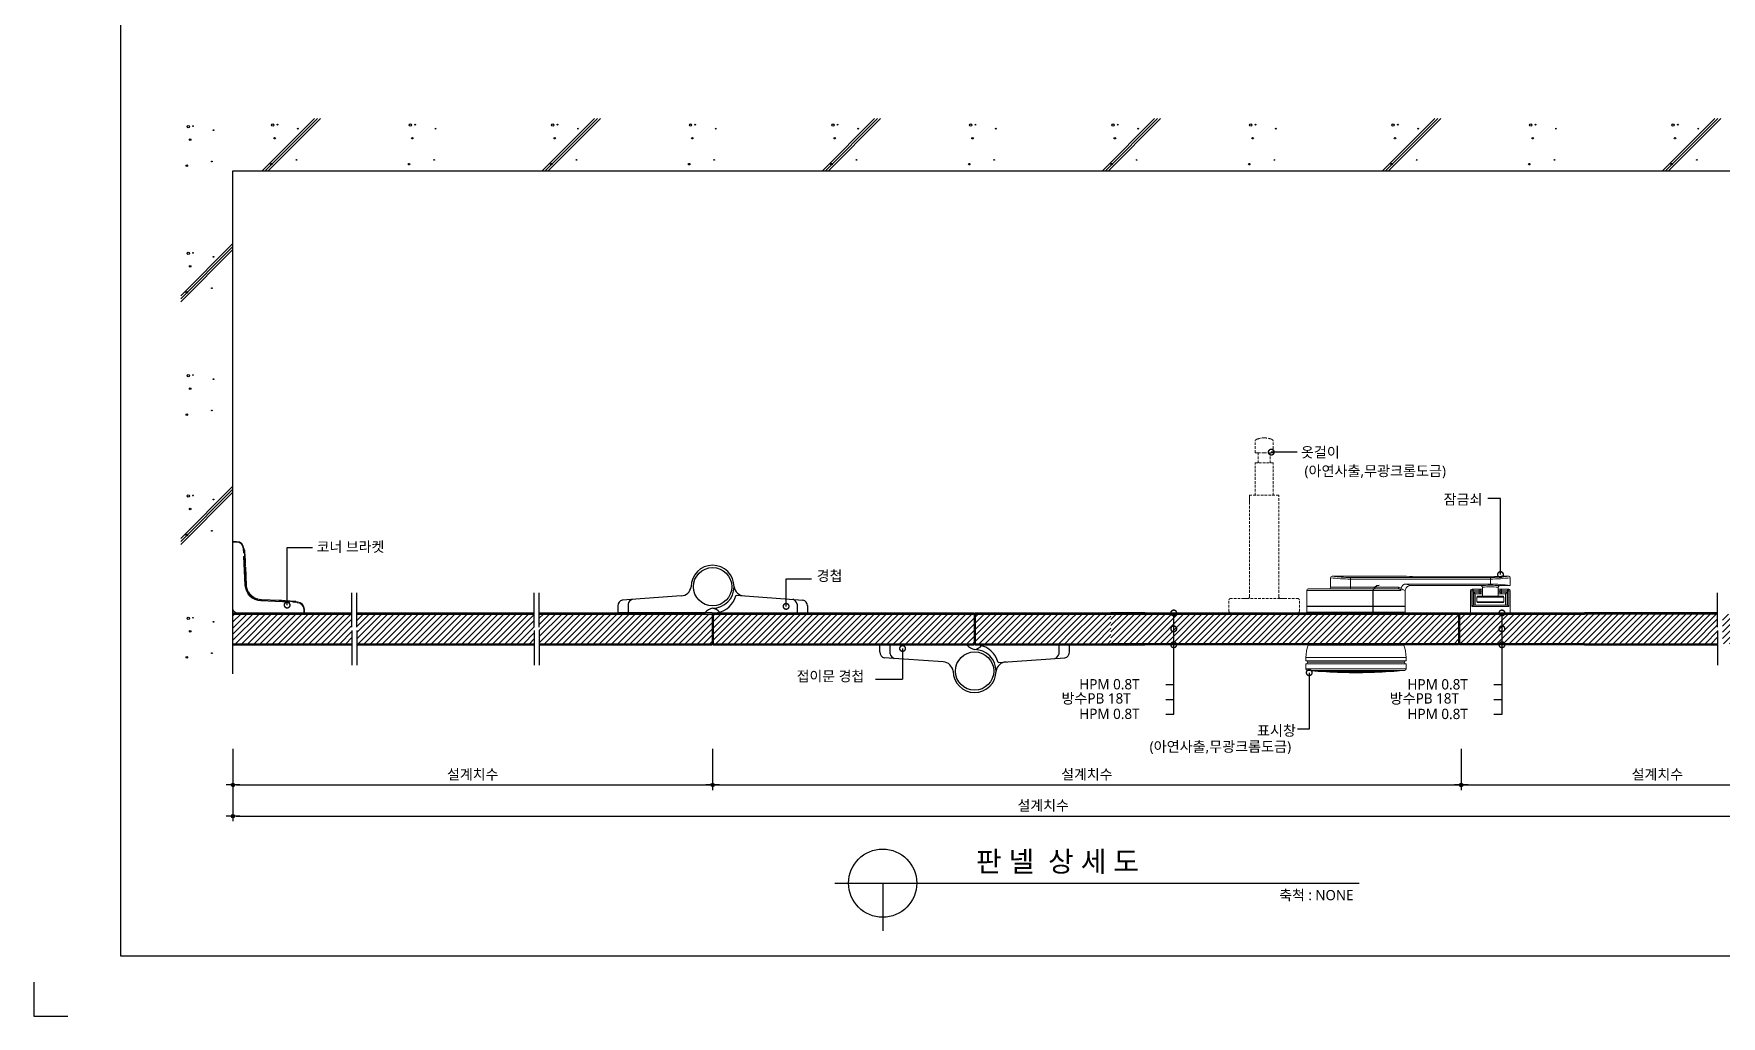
# Model space of a CAD drawing. Extents: x -256 to 8104, y -176 to 5714.
# Drawn here: x -256 to 4694, y -176 to 2705 of the extents above; entities that cross this region are included whole.
import ezdxf
from ezdxf.enums import TextEntityAlignment as Align

# ---------------------------------------------------------------- set-up
doc = ezdxf.new("R2010")
doc.units = 0
doc.header["$LTSCALE"] = 30
doc.linetypes.add('HIDDEN', pattern=[0.375, 0.25, -0.125])
doc.layers.get('0').update_dxf_attribs({"linetype": 'CONTINUOUS'})
doc.layers.get('DEFPOINTS').update_dxf_attribs({"linetype": 'CONTINUOUS'})
for name, color, linetype in [('02---제품선', 4, 'CONTINUOUS'), ('C', 2, 'CONTINUOUS'), ('DIM', 7, 'CONTINUOUS'), ('HID', 9, 'HIDDEN'), ('TIT', 3, 'CONTINUOUS'), ('경첩', 4, 'CONTINUOUS'), ('문자', 3, 'CONTINUOUS'), ('부자재', 4, 'CONTINUOUS'), ('잠금쇠(회전형)', 4, 'CONTINUOUS'), ('치수', 1, 'CONTINUOUS'), ('판넬', 2, 'CONTINUOUS'), ('해치', 8, 'CONTINUOUS')]:
    doc.layers.add(name, color=color, linetype=linetype)
doc.styles.add('돋움', font='malgun.ttf')
doc.dimstyles.new('10', dxfattribs={"dimscale": 10, "dimtxt": 3, "dimasz": 1, "dimexe": 1.5, "dimexo": 2, "dimgap": 1, "dimtad": 1, "dimdec": 0, "dimlunit": 6, "dimtxsty": '돋움', "dimblk": 'DIMDOT', "dimcen": -1, "dimdle": 1.5, "dimclrt": 3, "dimazin": 3, "dimtfac": 1, "dimtdec": 0, "dimtix": 1, "dimtmove": 2, "dimatfit": 3, "dimldrblk": 'DIMDOT', "dimarcsym": 0})
pattern_1 = [(45, (-8325.086, -147.353), (-8.980256, 8.980256), [])]
pattern_2 = [(45, (-8473.46, -213.721), (-8.980256, 8.980256), [])]

# ---------------------------------------------------------------- blocks, each defined once
blk = doc.blocks.new('DIMDOT')
at = {"linetype": 'Continuous'}
blk.add_line((-2, 0), (2, 0), dxfattribs=at)
for radius in [0.5, 0.25]:
    blk.add_circle((0, 0), radius, dxfattribs=at)
blk = doc.blocks.new('*D28')
at = {"layer": 'DEFPOINTS', "color": 0}
for p in [(328.3, 628.2), (1735.4, 628.2), (1735.4, 502.4)]:
    blk.add_point(p, dxfattribs=at)
at = {"layer": 'DIM', "color": 0, "lineweight": -2, "ltscale": 10}
for p, q in [((328.3, 608.2), (328.3, 487.4)), ((1735.4, 608.2), (1735.4, 487.4)), ((338.3, 502.4), (1725.4, 502.4))]:
    blk.add_line(p, q, dxfattribs=at)
at = {"layer": 'DIM', "color": 0, "lineweight": -2, "xscale": 10, "yscale": 10, "zscale": 10, "rotation": 180}
blk.add_blockref('DIMDOT', (328.3, 502.4), dxfattribs=at)
at = {"layer": 'DIM', "color": 0, "lineweight": -2, "xscale": 10, "yscale": 10, "zscale": 10}
blk.add_blockref('DIMDOT', (1735.4, 502.4), dxfattribs=at)
at = {"layer": 'DIM', "color": 3, "insert": (1031.9, 532.1), "char_height": 30, "attachment_point": 5, "style": '돋움'}
blk.add_mtext('설계치수', dxfattribs=at)
blk = doc.blocks.new('*D29')
at = {"layer": 'DEFPOINTS', "color": 0}
for p in [(328.3, 628.2), (5082.2, 628.2), (5082.2, 411)]:
    blk.add_point(p, dxfattribs=at)
at = {"layer": 'DIM', "color": 0, "lineweight": -2, "ltscale": 10}
for p, q in [((328.3, 608.2), (328.3, 396)), ((5082.2, 608.2), (5082.2, 396)), ((338.3, 411), (5072.2, 411))]:
    blk.add_line(p, q, dxfattribs=at)
at = {"layer": 'DIM', "color": 0, "lineweight": -2, "xscale": 10, "yscale": 10, "zscale": 10, "rotation": 180}
blk.add_blockref('DIMDOT', (328.3, 411), dxfattribs=at)
at = {"layer": 'DIM', "color": 0, "lineweight": -2, "xscale": 10, "yscale": 10, "zscale": 10}
blk.add_blockref('DIMDOT', (5082.2, 411), dxfattribs=at)
at = {"layer": 'DIM', "color": 3, "insert": (2705.3, 440.7), "char_height": 30, "attachment_point": 5, "style": '돋움'}
blk.add_mtext('설계치수', dxfattribs=at)
blk = doc.blocks.new('_DOTSMALL')
at = {"color": 0, "linetype": 'ByBlock', "const_width": 0.5}
blk.add_lwpolyline([(-0.0625, 0, 1), (0.0625, 0, 1)], format="xyb", close=True, dxfattribs=at)
blk = doc.blocks.new('A$C63EC304E')
at = {"layer": '치수', "color": 1, "xscale": 2.5, "yscale": 2.5, "zscale": 2.5, "rotation": 234.3098741996962}
blk.add_blockref('_DOTSMALL', (0.31, 0.31), dxfattribs=at)
blk = doc.blocks.new('A$C2BC9653E')
at = {"layer": '치수', "xscale": 0.3333333333333333, "yscale": 0.3333333333333333, "zscale": 0.3333333333333333}
blk.add_blockref('A$C63EC304E', (0, 0), dxfattribs=at)
blk = doc.blocks.new('A$C7FC71301')
at = {"layer": '치수', "rotation": 180}
blk.add_blockref('A$C2BC9653E', (0.21, 0.21), dxfattribs=at)
blk = doc.blocks.new('A$C4A20372B')
at = {"layer": '치수'}
blk.add_blockref('A$C7FC71301', (0, 0), dxfattribs=at)
blk = doc.blocks.new('A$C566469F5')
at = {"layer": '치수'}
blk.add_blockref('A$C4A20372B', (0, 0), dxfattribs=at)
blk = doc.blocks.new('A$C7E317CD4')
at = {"layer": '해치', "xscale": 2, "yscale": 2, "zscale": 2}
blk.add_blockref('A$C566469F5', (0, 0), dxfattribs=at)
blk = doc.blocks.new('A$C601D7F27')
at = {"layer": '치수'}
blk.add_blockref('A$C7E317CD4', (0, 0), dxfattribs=at)
blk = doc.blocks.new('A$C38802C08')
at = {"layer": '치수'}
blk.add_blockref('A$C601D7F27', (0, 0), dxfattribs=at)
blk = doc.blocks.new('*D30')
at = {"layer": 'DEFPOINTS', "color": 0}
for p in [(3931.4, 628.2), (5082.2, 628.2), (5082.2, 502.4)]:
    blk.add_point(p, dxfattribs=at)
at = {"layer": 'DIM', "color": 0, "lineweight": -2, "ltscale": 10}
for p, q in [((3931.4, 608.2), (3931.4, 487.4)), ((5082.2, 608.2), (5082.2, 487.4)), ((3941.4, 502.4), (5072.2, 502.4))]:
    blk.add_line(p, q, dxfattribs=at)
at = {"layer": 'DIM', "color": 0, "lineweight": -2, "xscale": 10, "yscale": 10, "zscale": 10, "rotation": 180}
blk.add_blockref('DIMDOT', (3931.4, 502.4), dxfattribs=at)
at = {"layer": 'DIM', "color": 0, "lineweight": -2, "xscale": 10, "yscale": 10, "zscale": 10}
blk.add_blockref('DIMDOT', (5082.2, 502.4), dxfattribs=at)
at = {"layer": 'DIM', "color": 3, "insert": (4506.8, 532.1), "char_height": 30, "attachment_point": 5, "style": '돋움'}
blk.add_mtext('설계치수', dxfattribs=at)
blk = doc.blocks.new('*D31')
at = {"layer": 'DEFPOINTS', "color": 0}
for p in [(1735.4, 628.2), (3931.4, 628.2), (3931.4, 502.4)]:
    blk.add_point(p, dxfattribs=at)
at = {"layer": 'DIM', "color": 0, "lineweight": -2, "ltscale": 10}
for p, q in [((1735.4, 608.2), (1735.4, 487.4)), ((3931.4, 608.2), (3931.4, 487.4)), ((1745.4, 502.4), (3921.4, 502.4))]:
    blk.add_line(p, q, dxfattribs=at)
at = {"layer": 'DIM', "color": 0, "lineweight": -2, "xscale": 10, "yscale": 10, "zscale": 10, "rotation": 180}
blk.add_blockref('DIMDOT', (1735.4, 502.4), dxfattribs=at)
at = {"layer": 'DIM', "color": 0, "lineweight": -2, "xscale": 10, "yscale": 10, "zscale": 10}
blk.add_blockref('DIMDOT', (3931.4, 502.4), dxfattribs=at)
at = {"layer": 'DIM', "color": 3, "insert": (2833.4, 532.1), "char_height": 30, "attachment_point": 5, "style": '돋움'}
blk.add_mtext('설계치수', dxfattribs=at)
blk = doc.blocks.new('A$C06B31977')
for p, q in [((1.26, 11.06), (1.26, 21.17)), ((1.26, 10.11), (1.26, 0))]:
    blk.add_line(p, q)
blk = doc.blocks.new('FOLDING_01')
at = {"layer": '해치', "transparency": 33554687}
h = blk.add_hatch(dxfattribs=at)
h.set_pattern_fill('ANSI31', color=256, scale=4, style=0)
h.set_pattern_definition(pattern_1)
h.paths.add_polyline_path([(677.3, 955.2), (677.3, 964.7), (677.3, 1003.5), (328.3, 1003.5), (328.3, 916.8), (677.3, 916.8)])
h.paths.add_polyline_path([(692, 955.2), (692, 964.7), (692, 1003.5), (1212.4, 1003.5), (1212.4, 955.2), (1212.4, 916.8), (692, 916.8)])
h = blk.add_hatch(dxfattribs=at)
h.set_pattern_fill('ANSI31', color=256, scale=4)
h.set_pattern_definition(pattern_2)
h.paths.add_polyline_path([(1733.9, 916.8), (1733.9, 1003.5), (1227, 1003.5), (1227, 916.8)])
h = blk.add_hatch(dxfattribs=at)
h.set_pattern_fill('ANSI31', color=256, scale=4)
h.set_pattern_definition(pattern_2)
h.paths.add_polyline_path([(1736.9, 1003.5), (2502.5, 1003.5), (2502.5, 916.8), (1736.9, 916.8)])
h = blk.add_hatch(dxfattribs=at)
h.set_pattern_fill('ANSI31', color=256, scale=4)
h.set_pattern_definition(pattern_2)
h.paths.add_polyline_path([(2505.5, 1003.5), (2788.4, 1003.5), (2788.4, 916.8), (2505.5, 916.8)])
h = blk.add_hatch(dxfattribs=at)
h.set_pattern_fill('ANSI31', color=256, scale=4)
h.set_pattern_definition(pattern_2)
h.paths.add_polyline_path([(2903.7, 1003.5), (2788.4, 1003.5), (2788.4, 962.2, -0.610943), (2790.1, 958.9, -0.241509), (2788.4, 958), (2788.4, 916.8), (2903.7, 916.8)])
h = blk.add_hatch(dxfattribs=at)
h.set_pattern_fill('ANSI31', color=256, scale=4)
h.set_pattern_definition(pattern_1)
h.paths.add_polyline_path([(3923.4, 916.8), (3923.4, 1003.5), (3003.3, 1003.5), (2903.7, 1003.5), (2903.7, 964.7), (2903.7, 955.2), (2903.7, 916.8), (3003.3, 916.8)])
h = blk.add_hatch(dxfattribs=at)
h.set_pattern_fill('ANSI31', color=256, scale=4, style=0)
h.set_pattern_definition(pattern_1)
h.paths.add_polyline_path([(4698.3, 955.2), (4698.3, 964.7), (4698.3, 1003.5), (5082.2, 1003.5), (5082.2, 916.8), (4698.3, 916.8)])
edge = h.paths.add_edge_path()
edge.add_line((4683.7, 955.2), (4683.7, 964.7))
edge.add_line((4683.7, 964.7), (4683.7, 1003.5))
edge.add_line((4683.7, 1003.5), (4051.2, 1003.5))
edge.add_line((4051.2, 1003.5), (4051.2, 962.2))
edge.add_arc((4051.2, 960.1), 2.08, -35.6901, 90, ccw=False)
edge.add_arc((4051.2, 960.1), 2.08, 270, 324.3099, ccw=False)
edge.add_line((4051.2, 958), (4051.2, 916.8))
edge.add_line((4051.2, 916.8), (4683.7, 916.8))
edge.add_line((4683.7, 916.8), (4683.7, 955.2))
h.paths.add_polyline_path([(3926.4, 1003.5), (3926.4, 916.8), (4051.2, 916.8), (4051.2, 958, -0.610943), (4049.5, 961.3, -0.241509), (4051.2, 962.2), (4051.2, 1003.5)])
h.paths.add_polyline_path([(5499.9, 1003.5), (5082.2, 1003.5), (5082.2, 916.8), (5499.9, 916.8)])
for p, q in [((328.3, 2303.8), (5499.9, 2303.8)), ((328.3, 828.8), (328.3, 2303.8))]:
    blk.add_line(p, q)
at = {"color": 2}
for p, q in [((1733.9, 1006.8), (1733.9, 913.5)), ((1736.9, 1006.8), (1736.9, 913.5)), ((2502.5, 1006.8), (2502.5, 913.5)), ((2505.5, 1006.8), (2505.5, 913.5)), ((3923.4, 1006.8), (3923.4, 913.5)), ((3926.4, 1006.8), (3926.4, 913.5)), ((-255.9, -75.8), (-255.9, -175.8)), ((-255.9, -75.8), (-255.9, -175.8)), ((-255.9, -75.8), (-255.9, -175.8)), ((-255.9, -75.8), (-255.9, -175.8)), ((-255.9, -175.8), (-155.9, -175.8))]:
    blk.add_line(p, q, dxfattribs=at)
for points in [[(-0.7, 5538.4), (7251.6, 5538.4), (7251.6, 0.1), (-0.7, 0.1)], [(-0.7, 5538.4), (7251.6, 5538.4), (7251.6, 0.1), (-0.7, 0.1)], [(-0.7, 5538.4), (7981.2, 5538.4), (7981.2, 0.1), (-0.7, 0.1)]]:
    blk.add_lwpolyline(points, close=True, dxfattribs=at)
at = {"layer": '02---제품선'}
blk.add_line((3672.1, 1068.8), (3672.1, 1006.8), dxfattribs=at)
blk.add_arc((3690.8, 1068.8), 18.6, 90, 180, dxfattribs=at)
at = {"layer": 'C'}
for p, q in [((328.3, 1003.5), (677.3, 1003.5)), ((692, 1003.5), (1212.4, 1003.5)), ((1227, 1003.5), (1733.9, 1003.5)), ((1736.9, 1003.5), (2502.5, 1003.5)), ((2505.5, 1003.5), (2903.7, 1003.5)), ((2903.7, 1003.5), (3923.4, 1003.5)), ((3003.3, 1003.5), (2903.7, 1003.5)), ((3926.4, 1003.5), (4293.4, 1003.5)), ((4683.7, 1003.5), (4293.4, 1003.5)), ((328.3, 916.8), (677.3, 916.8)), ((692, 916.8), (1212.4, 916.8)), ((1227, 916.8), (1733.9, 916.8)), ((1736.9, 916.8), (2502.5, 916.8)), ((1736.9, 916.8), (1751.7, 916.8)), ((2505.5, 916.8), (2903.7, 916.8)), ((3923.4, 916.8), (2903.7, 916.8)), ((2903.7, 916.8), (3003.3, 916.8)), ((4293.4, 916.8), (3926.4, 916.8)), ((4293.4, 916.8), (4683.7, 916.8))]:
    blk.add_line(p, q, dxfattribs=at)
at = {"layer": 'HID', "lineweight": 15}
for p, q in [((3327.5, 1476.9), (3327.5, 1512.5)), ((3379.4, 1476.9), (3379.4, 1512.5)), ((3327.5, 1476.9), (3335.4, 1476.9)), ((3327.5, 1352.1), (3327.5, 1447.1)), ((3379.4, 1447.1), (3327.5, 1447.1)), ((3335.4, 1476.9), (3353.4, 1476.9)), ((3335.4, 1476.9), (3335.4, 1447.1)), ((3371.5, 1476.9), (3353.4, 1476.9)), ((3379.4, 1476.9), (3371.5, 1476.9)), ((3371.5, 1476.9), (3371.5, 1447.1)), ((3379.4, 1352.1), (3379.4, 1447.1)), ((3396.1, 1352.1), (3310.8, 1352.1)), ((3310.8, 1328.4), (3310.8, 1352.1)), ((3310.8, 1054.5), (3310.8, 1352.1)), ((3396.1, 1054.5), (3396.1, 1352.1)), ((3250.2, 1011.8), (3250.2, 1044.5)), ((3305.8, 1049.5), (3255.2, 1049.5)), ((3411.1, 1049.5), (3295.8, 1049.5)), ((3401.1, 1049.5), (3451.7, 1049.5)), ((3456.7, 1011.8), (3456.7, 1044.5)), ((3451.7, 1006.8), (3255.2, 1006.8))]:
    blk.add_line(p, q, dxfattribs=at)
for centre, radius, start, end in [((3336.2, 1507.2), 10.2, 101.3021, 148.9655), ((3358.4, 1435.1), 85.6, 93.3455, 106.4545), ((3348.4, 1435.1), 85.6, 73.5455, 86.6545), ((3370.7, 1507.2), 10.2, 31.0345, 78.6979), ((3255.2, 1044.5), 5, 90, 180), ((3305.8, 1054.5), 5, 270, 0), ((3401.1, 1054.5), 5, 180, 270), ((3451.7, 1044.5), 5, 0, 90), ((3255.2, 1011.8), 5, 180, 270), ((3451.7, 1011.8), 5, 270, 0)]:
    blk.add_arc(centre, radius, start, end, dxfattribs=at)
at = {"layer": 'TIT', "color": 7}
for p, q in [((2094.4, 214.6), (3632.2, 214.6)), ((2234.4, 214.6), (2234.4, 74.6))]:
    blk.add_line(p, q, dxfattribs=at)
blk.add_circle((2234.4, 214.6), 100, dxfattribs=at)
at = {"layer": '경첩', "color": 4, "linetype": 'Continuous', "lineweight": 15}
for p, q in [((328.3, 1216.8), (339, 1216.8)), ((328.3, 1214.5), (328.3, 1216.8)), ((328.3, 1194.4), (328.3, 1214.5)), ((339, 1214.5), (328.3, 1214.5)), ((328.3, 1191.1), (328.3, 1193.5)), ((328.3, 1191.1), (328.3, 1020.8)), ((339, 1214.5), (339, 1216.8)), ((359.2, 1182.3), (358.5, 1195.8)), ((360.9, 1195.9), (362, 1172.6)), ((362.7, 1191.3), (361.2, 1189.8)), ((363.6, 1088.7), (359.6, 1172.4)), ((363.7, 1185.7), (361.4, 1183.5)), ((362, 1172.6), (365.9, 1088.8)), ((364.9, 1160.5), (362.6, 1158.3)), ((365.2, 1154.2), (362.9, 1152)), ((365.3, 1151), (363.1, 1148.8)), ((365.6, 1144.7), (363.4, 1142.5)), ((365.8, 1141.6), (363.5, 1139.4)), ((363.7, 1185.7), (364.9, 1160.5)), ((365.3, 1151), (365.6, 1144.7)), ((365.8, 1141.6), (367, 1114.8)), ((367, 1114.8), (364.8, 1112.6)), ((367, 1114.7), (364.8, 1112.5)), ((367.2, 1110.8), (365, 1108.6)), ((367.3, 1108.6), (365.1, 1106.3)), ((367.7, 1100), (365.5, 1097.7)), ((367.8, 1099), (365.5, 1096.8)), ((367.9, 1095.9), (365.7, 1093.7)), ((368, 1095), (365.7, 1092.7)), ((367, 1114.7), (367.2, 1110.8)), ((367.3, 1108.6), (367.7, 1100)), ((367.7, 1100), (367.8, 1099)), ((367.8, 1099), (367.9, 1095.9)), ((367.9, 1095.9), (368, 1095)), ((368, 1095), (368.2, 1088.9)), ((368.4, 1086.4), (366.3, 1084.4)), ((368.7, 1084.4), (366.7, 1082.3)), ((369.4, 1080.9), (367.4, 1079)), ((367.5, 1078.9), (369.4, 1080.9)), ((370.8, 1076), (369, 1074.2)), ((372.3, 1072.3), (370.6, 1070.5)), ((373.4, 1070.1), (371.7, 1068.4)), ((375.9, 1066), (374.3, 1064.3)), ((377.3, 1064.1), (375.7, 1062.4)), ((387.5, 1054.4), (385.8, 1052.7)), ((389.5, 1053.1), (387.8, 1051.4)), ((393.8, 1050.8), (392, 1049.1)), ((396.1, 1049.8), (394.3, 1048)), ((401.1, 1048.2), (399.2, 1046.3)), ((494, 1038.1), (410.2, 1042.1)), ((410.3, 1044.4), (494.1, 1040.4)), ((410.4, 1046.7), (412.7, 1046.6)), ((410.5, 1046.7), (466.3, 1044.1)), ((412.7, 1046.6), (410.5, 1044.4)), ((466.3, 1044.1), (464, 1041.9)), ((472.6, 1043.8), (470.3, 1041.6)), ((475.7, 1043.6), (473.5, 1041.4)), ((482, 1043.3), (479.8, 1041.1)), ((482, 1043.3), (512, 1041.9)), ((494.1, 1040.4), (517.4, 1039.3)), ((512.8, 1041.1), (511.3, 1039.6)), ((512.8, 1041.1), (512, 1041.9)), ((342.3, 1006.8), (512.6, 1006.8)), ((517.3, 1037), (503.8, 1037.6)), ((515, 1006.8), (512.6, 1006.8)), ((536, 1006.8), (515.9, 1006.8)), ((536, 1006.8), (536, 1017.4)), ((536, 1017.4), (538.3, 1017.4)), ((538.3, 1006.8), (536, 1006.8)), ((538.3, 1017.4), (538.3, 1006.8))]:
    blk.add_line(p, q, dxfattribs=at)
at = {"layer": '경첩', "color": 4, "linetype": 'Continuous', "lineweight": 15, "flags": 128}
for points in [[(358.5, 1195.8), (359, 1195.8), (359.4, 1195.8), (359.8, 1195.8), (360.2, 1195.9), (360.5, 1195.9), (360.7, 1195.9), (360.8, 1195.9), (360.9, 1195.9)], [(363.5, 1190.5), (363.3, 1190.7), (363.1, 1190.8), (363, 1191), (362.9, 1191.1), (362.8, 1191.2), (362.7, 1191.2), (362.7, 1191.3), (362.7, 1191.3)], [(363.5, 1190.5), (363.5, 1189.5), (363.6, 1188.3), (363.6, 1187), (363.7, 1185.7)], [(362, 1172.6), (361.9, 1172.6), (361.8, 1172.5), (361.6, 1172.5), (361.3, 1172.5), (360.9, 1172.5), (360.5, 1172.5), (360.1, 1172.5), (359.6, 1172.4)], [(364.9, 1160.5), (364.9, 1159.3), (365, 1158.1), (365, 1157), (365.1, 1156), (365.1, 1155.3), (365.1, 1154.7), (365.2, 1154.3), (365.2, 1154.2)], [(367, 1114.8), (367, 1114.8), (367, 1114.7)], [(367.2, 1110.8), (367.2, 1110.1), (367.3, 1109.3), (367.3, 1108.6)], [(365.9, 1088.8), (365.9, 1088.8), (365.7, 1088.8), (365.5, 1088.8), (365.2, 1088.8), (364.9, 1088.8), (364.5, 1088.7), (364, 1088.7), (363.6, 1088.7)], [(368.4, 1086.4), (368.6, 1084.9), (368.7, 1084.4)], [(369.4, 1080.9), (369.4, 1080.9), (369.4, 1080.9)], [(410.3, 1044.4), (410.3, 1044.3), (410.3, 1044.2), (410.3, 1044), (410.3, 1043.7), (410.3, 1043.4), (410.3, 1043), (410.2, 1042.5), (410.2, 1042.1)], [(466.3, 1044.1), (467.3, 1044), (468.4, 1044), (469.4, 1043.9), (470.3, 1043.9), (471.1, 1043.9), (471.7, 1043.8), (472.2, 1043.8), (472.5, 1043.8), (472.6, 1043.8)], [(475.7, 1043.6), (475.8, 1043.6), (476.2, 1043.6), (476.8, 1043.6), (477.6, 1043.6), (478.5, 1043.5), (479.6, 1043.5), (480.8, 1043.4), (482, 1043.3)], [(494.1, 1040.4), (494.1, 1040.4), (494.1, 1040.3), (494.1, 1040.1), (494, 1039.8), (494, 1039.4), (494, 1039), (494, 1038.6), (494, 1038.1)], [(517.3, 1037), (517.3, 1037.5), (517.3, 1037.9), (517.4, 1038.3), (517.4, 1038.7), (517.4, 1039), (517.4, 1039.2), (517.4, 1039.3), (517.4, 1039.3)]]:
    blk.add_lwpolyline(points, dxfattribs=at)
at = {"layer": '경첩', "color": 4, "linetype": 'Continuous', "lineweight": 15}
for centre, radius, start, end in [((339, 1194.9), 21.9, 2.6983, 90), ((339, 1194.9), 19.6, 2.6983, 90), ((412.5, 1091), 49, 182.6983, 267.3017), ((412.5, 1091), 46.7, 182.6983, 267.3017), ((412.5, 1091), 44.3, 182.6983, 185.9088), ((412.5, 1091), 44.3, 188.6056, 193.1623), ((412.5, 1091), 44.3, 193.2431, 199.766), ((412.5, 1091), 44.3, 199.766, 204.9948), ((412.5, 1091), 44.3, 208.1736, 214.3849), ((412.5, 1091), 44.3, 214.3855, 217.4388), ((412.5, 1091), 44.3, 217.4392, 235.6151), ((412.5, 1091), 44.3, 235.6142, 238.7009), ((412.5, 1091), 44.3, 238.7002, 245.0052), ((412.5, 1091), 44.3, 248.2494, 255.0002), ((412.5, 1091), 44.3, 255, 267.3017), ((342.3, 1020.8), 14, 180, 270), ((516.4, 1017.4), 19.6, 0, 87.3017), ((516.4, 1017.4), 21.9, 0, 87.3017)]:
    blk.add_arc(centre, radius, start, end, dxfattribs=at)
at = {"layer": '부자재'}
for p, q in [((1643.2, 1056.9), (1470.4, 1044.8)), ((1804.2, 1058.8), (2000.1, 1044.8)), ((1457.4, 1028.9), (1457.4, 1006.8)), ((1735.4, 1006.8), (1457.4, 1006.8)), ((1487.4, 1033), (1487.4, 1006.8)), ((1749.6, 1006.8), (2013.5, 1006.8)), ((1983.5, 1033), (1983.5, 1006.8)), ((2013.5, 1028.9), (2013.5, 1006.8)), ((2225.9, 891.4), (2225.9, 913.5)), ((2504, 913.5), (2225.9, 913.5)), ((2255.9, 887.3), (2255.9, 913.5)), ((2518.2, 913.5), (2782, 913.5)), ((2752, 887.3), (2752, 913.5)), ((2782, 891.4), (2782, 913.5)), ((2411.8, 863.4), (2239, 875.5)), ((2572.8, 861.5), (2768.7, 875.4))]:
    blk.add_line(p, q, dxfattribs=at)
at = {"layer": '부자재', "color": 1}
for centre in [(1735.4, 1083.8), (2504, 836.5)]:
    blk.add_circle(centre, 56.2, dxfattribs=at)
at = {"layer": '부자재'}
for centre, radius, start, end in [((1735.4, 1083.8), 63, 270, 180), ((1474.2, 1028.4), 16.8, 101.7765, 181.6712), ((1507.8, 1027.3), 21.2, 113.4077, 164.5497), ((1641.7, 1087.9), 31, 272.9231, 352.4724), ((1737.6, 1075.4), 68.6, 280.084, 345.9792), ((1829.2, 1087.9), 31, 187.5276, 267.0769), ((1963, 1027.3), 21.2, 15.4503, 67.3004), ((1996.7, 1028.4), 16.8, 358.3288, 78.2235), ((1744, 982.2), 39.5, 102.5267, 141.5475), ((1726.9, 982.2), 39.5, 43.1003, 77.4733), ((2242.7, 891.9), 16.8, 178.3288, 258.2235), ((2504, 836.5), 63, 180, 90), ((2512.6, 938), 39.5, 218.4525, 257.4733), ((2495.4, 938), 39.5, 282.5267, 316.8997), ((2506.2, 844.8), 68.6, 14.0208, 79.916), ((2765.3, 891.9), 16.8, 281.7765, 1.6712), ((2276.4, 892.9), 21.2, 195.4503, 246.5923), ((2410.2, 832.4), 31, 7.5276, 87.0769), ((2597.8, 832.4), 31, 92.9231, 172.4724), ((2731.6, 892.9), 21.2, 292.6996, 344.5497)]:
    blk.add_arc(centre, radius, start, end, dxfattribs=at)
at = {"layer": '잠금쇠(회전형)', "linetype": 'Continuous', "lineweight": 15}
for p, q in [((3548.2, 1082.3), (3548.2, 1110.3)), ((3552.9, 1115), (3770.7, 1115)), ((4017, 1110.9), (3606.5, 1110.9)), ((3606.5, 1110.9), (3606.5, 1106.3)), ((3606.5, 1106.3), (4017, 1106.3)), ((3606.5, 1082.3), (3606.5, 1106.3)), ((3770.2, 1091.7), (4017, 1091.7)), ((3807.1, 1113.2), (4017, 1113.2)), ((3807.1, 1113.2), (4017, 1113.2)), ((3807.1, 1113.2), (3807.1, 1113.2)), ((4017, 1113.2), (4017, 1113.2)), ((4017, 1106.3), (4017, 1110.9)), ((4017, 1106.3), (4017, 1091.7)), ((4053.5, 1115), (4070.7, 1115)), ((4075.3, 1110.3), (4075.3, 1087)), ((3478.2, 1026.3), (3478.2, 1073)), ((3478.2, 1073), (3753.9, 1073)), ((3747.8, 1077.7), (3482.9, 1077.7)), ((3606.5, 1082.3), (3548.2, 1082.3)), ((3606.5, 1077.7), (3606.5, 1082.3)), ((3747.8, 1082.3), (3606.5, 1082.3)), ((3747.8, 1077.7), (3747.8, 1082.3)), ((3755.1, 1077.7), (3755.3, 1079.5)), ((3767.4, 1072.3), (3767.4, 1026.3)), ((3902.7, 1087), (3782, 1087)), ((3782, 1087), (3782, 1087)), ((3989, 1087), (3921.3, 1087)), ((3958.7, 1006.7), (3958.7, 1072.1)), ((3958.7, 1072.1), (3962.5, 1072.1)), ((3962.5, 1072.1), (3962.5, 1025.4)), ((3966.8, 1072.1), (3962.5, 1072.1)), ((3966.8, 1076.7), (3963.4, 1076.7)), ((3966.8, 1076.7), (3966.8, 1072.1)), ((3984.4, 1076.7), (3966.8, 1076.7)), ((3966.8, 1029.7), (3966.8, 1072.1)), ((3966.8, 1072.1), (3984.4, 1072.1)), ((3968, 1067.4), (3972.7, 1062.7)), ((3968, 1067.4), (3968, 1030)), ((3984.4, 1067.4), (3968, 1067.4)), ((3972.7, 1030.1), (3972.7, 1062.7)), ((3972.7, 1062.7), (3984.4, 1062.7)), ((3977.4, 1039.4), (3977.4, 1053.4)), ((3977.4, 1053.4), (3990, 1053.4)), ((3991.6, 1055.7), (3979.7, 1055.7)), ((3984.4, 1076.7), (3984.4, 1072.1)), ((3993.7, 1076.7), (3984.4, 1076.7)), ((3984.4, 1072.1), (3984.4, 1067.4)), ((3984.4, 1072.1), (3989, 1072.1)), ((3984.4, 1067.4), (3984.4, 1062.7)), ((3989, 1067.4), (3984.4, 1067.4)), ((3984.4, 1062.7), (3993.7, 1062.7)), ((3989, 1067.4), (3989, 1072.1)), ((3989, 1072.1), (3993.7, 1072.1)), ((3993.7, 1067.4), (3989, 1067.4)), ((3990, 1053.4), (4056.7, 1053.4)), ((4054.3, 1055.7), (3991.6, 1055.7)), ((3993.7, 1055.7), (3993.7, 1082.3)), ((4040.3, 1082.3), (4040.3, 1055.7)), ((4049.7, 1076.7), (4040.3, 1076.7)), ((4040.3, 1072.1), (4045, 1072.1)), ((4045, 1067.4), (4040.3, 1067.4)), ((4040.3, 1062.7), (4049.7, 1062.7)), ((4044.8, 1087), (4044.8, 1087)), ((4075.3, 1087), (4044.9, 1087)), ((4045, 1072.1), (4049.7, 1072.1)), ((4045, 1072.1), (4045, 1067.4)), ((4049.7, 1067.4), (4045, 1067.4)), ((4049.7, 1072.1), (4049.7, 1076.7)), ((4067.2, 1076.7), (4049.7, 1076.7)), ((4049.7, 1072.1), (4067.2, 1072.1)), ((4049.7, 1067.4), (4049.7, 1072.1)), ((4066, 1067.4), (4049.7, 1067.4)), ((4049.7, 1067.4), (4049.7, 1062.7)), ((4049.7, 1062.7), (4061.3, 1062.7)), ((4056.7, 1053.4), (4056.7, 1039.4)), ((4061.3, 1062.7), (4066, 1067.4)), ((4061.3, 1062.7), (4061.3, 1030.1)), ((4066, 1030), (4066, 1067.4)), ((4067.2, 1072.1), (4067.2, 1076.7)), ((4070.7, 1076.7), (4067.2, 1076.7)), ((4071.6, 1072.1), (4067.2, 1072.1)), ((4067.2, 1072.1), (4067.2, 1029.7)), ((4071.6, 1025.4), (4071.6, 1072.1)), ((4071.6, 1072.1), (4075.3, 1072.1)), ((4075.3, 1072.1), (4075.3, 1006.7)), ((3478.2, 1026.3), (3767.4, 1026.3)), ((3478.2, 1009.1), (3478.2, 1025.4)), ((3767.4, 1025.4), (3478.2, 1025.4)), ((3767.4, 1009.1), (3478.2, 1009.1)), ((3480.5, 1006.7), (3765.1, 1006.7)), ((3487.5, 1025.4), (3487.5, 1026.3)), ((3487.7, 1025.4), (3487.7, 1026.3)), ((3507.2, 1025.4), (3507.2, 1026.3)), ((3550.5, 1025.4), (3550.5, 1026.3)), ((3695.1, 1026.3), (3695.1, 1025.4)), ((3767.4, 1025.4), (3767.4, 1009.1)), ((4075.3, 1006.7), (3958.7, 1006.7)), ((3962.5, 1025.4), (4071.6, 1025.4)), ((3968, 1030), (3966.8, 1029.7)), ((3968.8, 1030.1), (3968, 1030)), ((4065.2, 1030.1), (3968.8, 1030.1)), ((3990, 1039.4), (3977.4, 1039.4)), ((3979.7, 1037.1), (3991.6, 1037.1)), ((4056.7, 1039.4), (3990, 1039.4)), ((3991.6, 1037.1), (4054.3, 1037.1)), ((4066, 1030), (4065.2, 1030.1)), ((4067.2, 1029.7), (4066, 1030)), ((3482.5, 912.5), (3763.1, 912.5)), ((3622.8, 913.4), (3483.8, 913.4)), ((3761.8, 913.4), (3622.8, 913.4)), ((3475.9, 866.8), (3475.9, 876.1)), ((3475.9, 876.1), (3769.8, 876.1)), ((3475.9, 866.8), (3769.8, 866.8)), ((3475.9, 843), (3475.9, 857.4)), ((3475.9, 857.4), (3769.8, 857.4)), ((3622.8, 843), (3475.9, 843)), ((3480.5, 862.1), (3765.1, 862.1)), ((3480.5, 862.1), (3765.1, 862.1)), ((3769.8, 843), (3622.8, 843)), ((3769.8, 876.1), (3769.8, 866.8)), ((3769.8, 857.4), (3769.8, 843)), ((3480.1, 838.4), (3622.8, 838.4)), ((3622.8, 835.8), (3509.6, 835.8)), ((3736, 835.8), (3509.7, 835.8)), ((3512.4, 835.6), (3733.2, 835.6)), ((3570.7, 834.1), (3569.2, 834.1)), ((3674.9, 834.1), (3570.7, 834.1)), ((3597.6, 834.1), (3597.6, 833.3)), ((3643.1, 831.7), (3602.5, 831.7)), ((3643.1, 831.7), (3602.5, 831.7)), ((3605.9, 833.1), (3605.9, 834.1)), ((3639.7, 833.1), (3605.9, 833.1)), ((3606.5, 832), (3639.2, 832)), ((3622.8, 838.4), (3765.6, 838.4)), ((3736, 835.8), (3622.8, 835.8)), ((3639.7, 834.1), (3639.7, 833.1)), ((3648, 833.3), (3648, 834.1)), ((3675.7, 834.1), (3674.9, 834.1))]:
    blk.add_line(p, q, dxfattribs=at)
at = {"layer": '잠금쇠(회전형)', "linetype": 'Continuous', "lineweight": 15, "flags": 128}
for points in [[(4017, 1113.2), (4023.1, 1113.2), (4029.2, 1113.4), (4034.7, 1113.6), (4039.9, 1113.9), (4044.3, 1114.2), (4048.1, 1114.5), (4050.9, 1114.7), (4052.7, 1114.9), (4053.5, 1115), (4053.5, 1115)], [(3569.2, 834.1), (3568.7, 834.1), (3567.6, 834), (3567.4, 833.9), (3568.2, 833.8), (3569.8, 833.6)], [(3606.5, 832), (3606.4, 832), (3606.3, 832.1), (3606.2, 832.2), (3606.1, 832.3), (3606, 832.5), (3606, 832.7), (3605.9, 832.9), (3605.9, 833.1)], [(3639.2, 832), (3639.3, 832), (3639.4, 832.1), (3639.5, 832.2), (3639.6, 832.3), (3639.6, 832.5), (3639.7, 832.7), (3639.7, 832.9), (3639.7, 833.1)], [(3675.9, 833.6), (3677.6, 833.8), (3678.2, 833.9), (3678, 834), (3676.8, 834.1), (3675.7, 834.1)]]:
    blk.add_lwpolyline(points, dxfattribs=at)
at = {"layer": '잠금쇠(회전형)', "linetype": 'Continuous', "lineweight": 15}
for centre, radius, start, end in [((3552.9, 1110.3), 4.67, 90, 180), ((3606.8, 1538.5), 432.2, 262.2026, 269.9571), ((3606.8, 1472.8), 361.9, 261.4226, 269.9484), ((3769.5, 1077.3), 14.3, 87.0965, 171.3992), ((3851.4, 1283.2), 208, 247.012, 250.5147), ((3807.2, 1482.8), 369.7, 264.3297, 269.986), ((4016.6, 1473.4), 362.5, 270.0589, 278.5701), ((4016.7, 1539.1), 432.8, 270.0484, 277.7918), ((4016.6, 719.1), 372.5, 80.9225, 89.9296), ((4070.7, 1110.3), 4.67, 0, 90), ((3482.9, 1073), 4.67, 90, 180), ((3543.5, 1082.3), 4.67, 270, 0), ((3747.9, 1071.4), 11, 47.741, 90.5116), ((3748.5, 1072.2), 5.49, 8.1484, 97.3663), ((3739.3, 1079), 15.8, 337.6725, 355.4173), ((3562.8, 627.7), 489.4, 65.2916, 66.8615), ((3782.1, 1072.4), 14.6, 90.0497, 180.405), ((3912.1, 720.3), 366.8, 88.5603, 91.4574), ((3963.4, 1072.1), 4.67, 90, 180), ((3967, 1072.2), 4.52, 91.9622, 181.8362), ((3979.7, 1053.4), 2.33, 90, 180), ((3984.4, 1072.1), 4.67, 0, 90), ((3984.4, 1067.4), 4.67, 270, 0), ((4017, 711.5), 376.5, 85.762, 94.2629), ((3989, 1082.3), 4.67, 0.0276, 90.0312), ((4017, 824.9), 258.4, 84.8521, 95.1781), ((4045, 1082.3), 4.67, 91.9525, 179.5636), ((4049.7, 1072.1), 4.67, 90, 180), ((4049.7, 1067.4), 4.67, 180, 270), ((4054.3, 1053.4), 2.33, 0, 90), ((4067.1, 1072.2), 4.52, 358.1638, 88.0378), ((4070.7, 1072.1), 4.67, 0, 90), ((3480.5, 1009.1), 2.33, 180, 270), ((3765.1, 1009.1), 2.33, 270, 0), ((3969.5, 1022.6), 7.61, 110.8265, 158.264), ((3979.7, 1039.4), 2.33, 180, 270), ((4054.3, 1039.4), 2.33, 270, 0), ((4064.5, 1022.6), 7.61, 21.736, 69.1735), ((3578.9, 876.1), 103, 159.2996, 180), ((3483.8, 912), 1.4, 90, 159.2996), ((3761.8, 912), 1.4, 20.7004, 90), ((3666.8, 876.1), 103, 0, 20.7004), ((3475.9, 862.1), 4.67, 0, 90), ((3475.9, 862.1), 4.67, 270, 0), ((3480.5, 843), 4.67, 180, 264.5584), ((3769.8, 862.1), 4.67, 90, 180), ((3769.8, 862.1), 4.67, 180, 270), ((3765.1, 843), 4.67, 275.4416, 0), ((3622.8, 2336.6), 1505, 264.5584, 265.686), ((3509.7, 837), 1.17, 265.686, 270), ((3512.5, 836.8), 1.17, 235.4626, 265.7969), ((3622.8, 2338.1), 1506.5, 265.7969, 269.2276), ((3569.1, 823.6), 10.5, 89.2809, 96.9142), ((3569.7, 834.5), 0.823, 274.6379, 335.4269), ((3625.4, 1586.6), 755, 265.7789, 267.8287), ((3626.2, 1586.8), 754.1, 266.5383, 267.829), ((3596.5, 833.2), 1.06, 281.5317, 6.6087), ((3606.4, 1116.1), 284.1, 268.0495, 270.0103), ((3605.9, 1041.8), 208.6, 267.7246, 270.0119), ((3639.2, 1118.7), 286.8, 269.9987, 271.9415), ((3639.7, 1043.7), 210.6, 269.9986, 272.2649), ((3622.8, 2338.1), 1506.5, 270.7724, 274.2031), ((3619.5, 1586.8), 754.1, 272.171, 273.4617), ((3649.1, 833.2), 1.06, 173.3913, 258.4683), ((3620.3, 1586.6), 755, 272.1713, 274.2211), ((3676.1, 817.5), 16.7, 83.9727, 91.3618), ((3733.2, 836.8), 1.17, 274.2031, 304.5374), ((3622.8, 2336.6), 1505, 274.314, 275.4416), ((3736, 837), 1.17, 270, 274.314)]:
    blk.add_arc(centre, radius, start, end, dxfattribs=at)
at = {"layer": '치수'}
for p, q in [((3450.4, 1478.4), (3374.4, 1478.4)), ((4046.5, 1342.5), (4009.9, 1342.5)), ((4046.5, 1119.4), (4046.5, 1342.5)), ((487.8, 1198.4), (561.9, 1198.4)), ((487.8, 1030), (487.8, 1198.4)), ((1951, 1026), (1951, 1107)), ((1951, 1107), (2025.2, 1107)), ((3088.4, 710.2), (3088.4, 1006.8)), ((4051.2, 710.2), (4051.2, 1006.8)), ((2292.6, 902.5), (2292.6, 813)), ((2213.6, 813), (2292.6, 813)), ((3064.6, 797), (3088.4, 797)), ((3485.6, 831.5), (3485.6, 666.3)), ((4027.5, 797), (4051.2, 797)), ((3064.6, 753.5), (3088.4, 753.5)), ((4027.5, 753.5), (4051.2, 753.5)), ((3064.6, 710.2), (3088.4, 710.2)), ((4027.5, 710.2), (4051.2, 710.2)), ((3485.6, 666.3), (3451.3, 666.3))]:
    blk.add_line(p, q, dxfattribs=at)
at = {"layer": '판넬', "color": 1}
for p, q in [((328.3, 1006.8), (677.3, 1006.8)), ((692, 1006.8), (1212.4, 1006.8)), ((1227, 1006.8), (1715, 1006.8)), ((1736.9, 1006.8), (2502.5, 1006.8)), ((2505.5, 1006.8), (2903.7, 1006.8)), ((2903.7, 1006.8), (3921.4, 1006.8)), ((3003.3, 1006.8), (2903.7, 1006.8)), ((3921.4, 1006.8), (3923.4, 1006.8)), ((3926.4, 1006.8), (3931.4, 1006.8)), ((3931.4, 1006.8), (4293.4, 1006.8)), ((4683.7, 1006.8), (4293.4, 1006.8)), ((328.3, 913.5), (677.3, 913.5)), ((692, 913.5), (1212.4, 913.5)), ((1227, 913.5), (1733.9, 913.5)), ((1736.9, 913.5), (2502.5, 913.5)), ((1736.9, 913.5), (1755, 913.5)), ((2505.5, 913.5), (2903.7, 913.5)), ((3923.4, 913.5), (2903.7, 913.5)), ((2903.7, 913.5), (3003.3, 913.5)), ((4293.4, 913.5), (3926.4, 913.5)), ((4293.4, 913.5), (4683.7, 913.5))]:
    blk.add_line(p, q, dxfattribs=at)
at = {"layer": '해치'}
for p, q in [((414.2, 2303.8), (567.3, 2456.9)), ((431.9, 2303.8), (585, 2456.9)), ((1235.8, 2303.8), (1388.9, 2456.9)), ((1253.4, 2303.8), (1406.6, 2456.9)), ((2057.4, 2303.8), (2210.5, 2456.9)), ((2075, 2303.8), (2228.1, 2456.9)), ((2878.9, 2303.8), (3032.1, 2456.9)), ((2896.6, 2303.8), (3049.7, 2456.9)), ((3700.5, 2303.8), (3853.6, 2456.9)), ((3718.2, 2303.8), (3871.3, 2456.9)), ((4522.1, 2303.8), (4675.2, 2456.9)), ((4539.7, 2303.8), (4692.9, 2456.9)), ((175.2, 1936.9), (328.3, 2090.1)), ((175.2, 1919.3), (328.3, 2072.4)), ((175.2, 1225.3), (328.3, 1378.4)), ((175.2, 1207.6), (328.3, 1360.8))]:
    blk.add_line(p, q, dxfattribs=at)
at = {"layer": '해치', "color": 2}
for p, q in [((423, 2303.8), (576.2, 2456.9)), ((1244.6, 2303.8), (1397.7, 2456.9)), ((2066.2, 2303.8), (2219.3, 2456.9)), ((2887.8, 2303.8), (3040.9, 2456.9)), ((3709.3, 2303.8), (3862.5, 2456.9)), ((4530.9, 2303.8), (4684, 2456.9)), ((175.2, 1928.1), (328.3, 2081.2)), ((175.2, 1216.5), (328.3, 1369.6))]:
    blk.add_line(p, q, dxfattribs=at)
at = {"layer": '해치'}
for centre, radius in [((197.3, 2433), 3.36), ((211.2, 2434.6), 1.12), ((445.2, 2437.4), 3.36), ((459.1, 2438.9), 1.12), ((519.1, 2427), 1.12), ((849.2, 2437.4), 3.36), ((863.1, 2438.9), 1.12), ((923.1, 2427), 1.12), ((1266.7, 2437.4), 3.36), ((1280.6, 2438.9), 1.12), ((1340.6, 2427), 1.12), ((1670.7, 2437.4), 3.36), ((1684.6, 2438.9), 1.12), ((1744.6, 2427), 1.12), ((2088.3, 2437.4), 3.36), ((2102.2, 2438.9), 1.12), ((2162.2, 2427), 1.12), ((2492.3, 2437.4), 3.36), ((2506.2, 2438.9), 1.12), ((2566.2, 2427), 1.12), ((2909.9, 2437.4), 3.36), ((2923.8, 2438.9), 1.12), ((2983.8, 2427), 1.12), ((3313.9, 2437.4), 3.36), ((3327.8, 2438.9), 1.12), ((3387.8, 2427), 1.12), ((3731.5, 2437.4), 3.36), ((3745.4, 2438.9), 1.12), ((3805.3, 2427), 1.12), ((4135.5, 2437.4), 3.36), ((4149.4, 2438.9), 1.12), ((4209.4, 2427), 1.12), ((4553, 2437.4), 3.36), ((4566.9, 2438.9), 1.12), ((4626.9, 2427), 1.12), ((202.9, 2394.7), 2.24), ((271.2, 2422.6), 1.12), ((450.8, 2399), 2.24), ((854.8, 2399), 2.24), ((1272.3, 2399), 2.24), ((1676.3, 2399), 2.24), ((2093.9, 2399), 2.24), ((2497.9, 2399), 2.24), ((2915.5, 2399), 2.24), ((3319.5, 2399), 2.24), ((3737.1, 2399), 2.24), ((4141.1, 2399), 2.24), ((4558.6, 2399), 2.24), ((266.7, 2330.9), 1.12), ((514.6, 2335.3), 1.12), ((918.6, 2335.3), 1.12), ((1336.1, 2335.3), 1.12), ((1740.2, 2335.3), 1.12), ((2157.7, 2335.3), 1.12), ((2561.7, 2335.3), 1.12), ((2979.3, 2335.3), 1.12), ((3383.3, 2335.3), 1.12), ((3800.9, 2335.3), 1.12), ((4204.9, 2335.3), 1.12), ((4622.4, 2335.3), 1.12), ((193.3, 2318.6), 2.24), ((441.1, 2323), 2.24), ((845.2, 2323), 2.24), ((1262.7, 2323), 2.24), ((1666.7, 2323), 2.24), ((2084.3, 2323), 2.24), ((2488.3, 2323), 2.24), ((2905.9, 2323), 2.24), ((3309.9, 2323), 2.24), ((3727.4, 2323), 2.24), ((4131.5, 2323), 2.24), ((4549, 2323), 2.24), ((197.3, 2061.7), 3.36), ((211.2, 2063.2), 1.12), ((271.2, 2051.3), 1.12), ((202.9, 2023.3), 2.24), ((193.3, 1947.3), 2.24), ((266.7, 1959.6), 1.12), ((197.3, 1703), 3.36), ((211.2, 1704.5), 1.12), ((271.2, 1692.6), 1.12), ((202.9, 1664.6), 2.24), ((193.3, 1588.6), 2.24), ((266.7, 1600.9), 1.12), ((197.3, 1350), 3.36), ((211.2, 1351.6), 1.12), ((271.2, 1339.7), 1.12), ((202.9, 1311.7), 2.24), ((193.3, 1235.6), 2.24), ((266.7, 1247.9), 1.12), ((197.3, 991.3), 3.36), ((211.2, 992.9), 1.12), ((202.9, 953), 2.24), ((271.2, 981), 1.12), ((193.3, 876.9), 2.24), ((266.7, 889.2), 1.12)]:
    blk.add_circle(centre, radius, dxfattribs=at)
at = {"xscale": 10, "yscale": 10, "zscale": 10}
for p in [(664.8, 854.1), (679.4, 854.1), (1199.9, 854.1), (1214.5, 854.1), (4671.1, 854.1)]:
    blk.add_blockref('A$C06B31977', p, dxfattribs=at)
at = {"layer": '치수', "xscale": 20, "yscale": 20, "zscale": 20}
for p in [(483.1, 1025.6), (1946.9, 1021.9)]:
    blk.add_blockref('A$C38802C08', p, dxfattribs=at)
at = {"layer": '치수', "xscale": 20, "yscale": 20}
blk.add_blockref('A$C38802C08', (2288.4, 898.4), dxfattribs=at)
at = {"layer": '해치', "yscale": 20, "zscale": 20}
for p, xscale in [((3378.5, 1474.2), -20), ((4042.4, 1115.2), 20)]:
    blk.add_blockref('A$C38802C08', p, dxfattribs=dict(at, xscale=xscale))
at = {"layer": '해치', "xscale": 20, "yscale": 20, "zscale": 20, "rotation": 90}
for p in [(3092.4, 1002.6), (4055.2, 1002.6), (3092.5, 956), (4055.4, 956), (3092.4, 909.3), (4055.2, 909.3)]:
    blk.add_blockref('A$C38802C08', p, dxfattribs=at)
at = {"layer": '해치', "xscale": 20, "yscale": 20}
blk.add_blockref('A$C38802C08', (3481.4, 827.4), dxfattribs=at)
at = {"layer": 'TIT', "style": '돋움'}
blk.add_text('판 넬  상 세 도', height=60, dxfattribs=at).set_placement((2986.2, 248.2), align=Align.RIGHT)
blk.add_text('축척 : NONE', height=30, dxfattribs=at).set_placement((3397.6, 164.4))
at = {"layer": '문자', "style": '돋움'}
for s, height, p in [('옷걸이', 30.34, (3518.2, 1478.3)), ('(아연사출,무광크롬도금)', 30.337, (3679.3, 1421.9)), ('잠금쇠', 30.34, (3936.7, 1340.2)), ('HPM 0.8T', 30.34, (2899.6, 797.8)), ('HPM 0.8T', 30.34, (3862.4, 797.5)), ('방수PB 18T', 30.34, (2860.4, 756.6)), ('방수PB 18T', 30.34, (3823.3, 756.6)), ('HPM 0.8T', 30.34, (2899.6, 711)), ('HPM 0.8T', 30.34, (3862.4, 710.7)), ('표시창', 30.34, (3389.5, 662.4)), ('(아연사출,무광크롬도금)', 30.337, (3225, 613.6))]:
    blk.add_text(s, height=height, dxfattribs=at).set_placement(p, align=Align.MIDDLE)
for s, p in [('코너 브라켓', (574.1, 1186.1)), ('경첩', (2040.8, 1100.7)), ('접이문 경첩', (1982, 806.4))]:
    blk.add_text(s, height=30, dxfattribs=at).set_placement(p)
at = {"layer": 'DIM', "ltscale": 10}
for base, p1, p2, picture, middle in [((1735.4, 502.4), (328.3, 628.2), (1735.4, 628.2), '*D28', (1031.9, 532.1)), ((5082.2, 411), (328.3, 628.2), (5082.2, 628.2), '*D29', (2705.3, 440.7)), ((3931.4, 502.4), (1735.4, 628.2), (3931.4, 628.2), '*D31', (2833.4, 532.1)), ((5082.2, 502.4), (3931.4, 628.2), (5082.2, 628.2), '*D30', (4506.8, 532.1))]:
    dim = blk.add_linear_dim(base=base, p1=p1, p2=p2, text='설계치수', dimstyle='10', override={"dimtxsty": '돋움'}, dxfattribs=at)
    dim.commit()
    dim.dimension.update_dxf_attribs({"geometry": picture, "text_midpoint": middle})

msp = doc.modelspace()

# ---------------------------------------------------------------- block references
msp.add_blockref('FOLDING_01', (0, 0))

doc.saveas('drawing.dxf')
